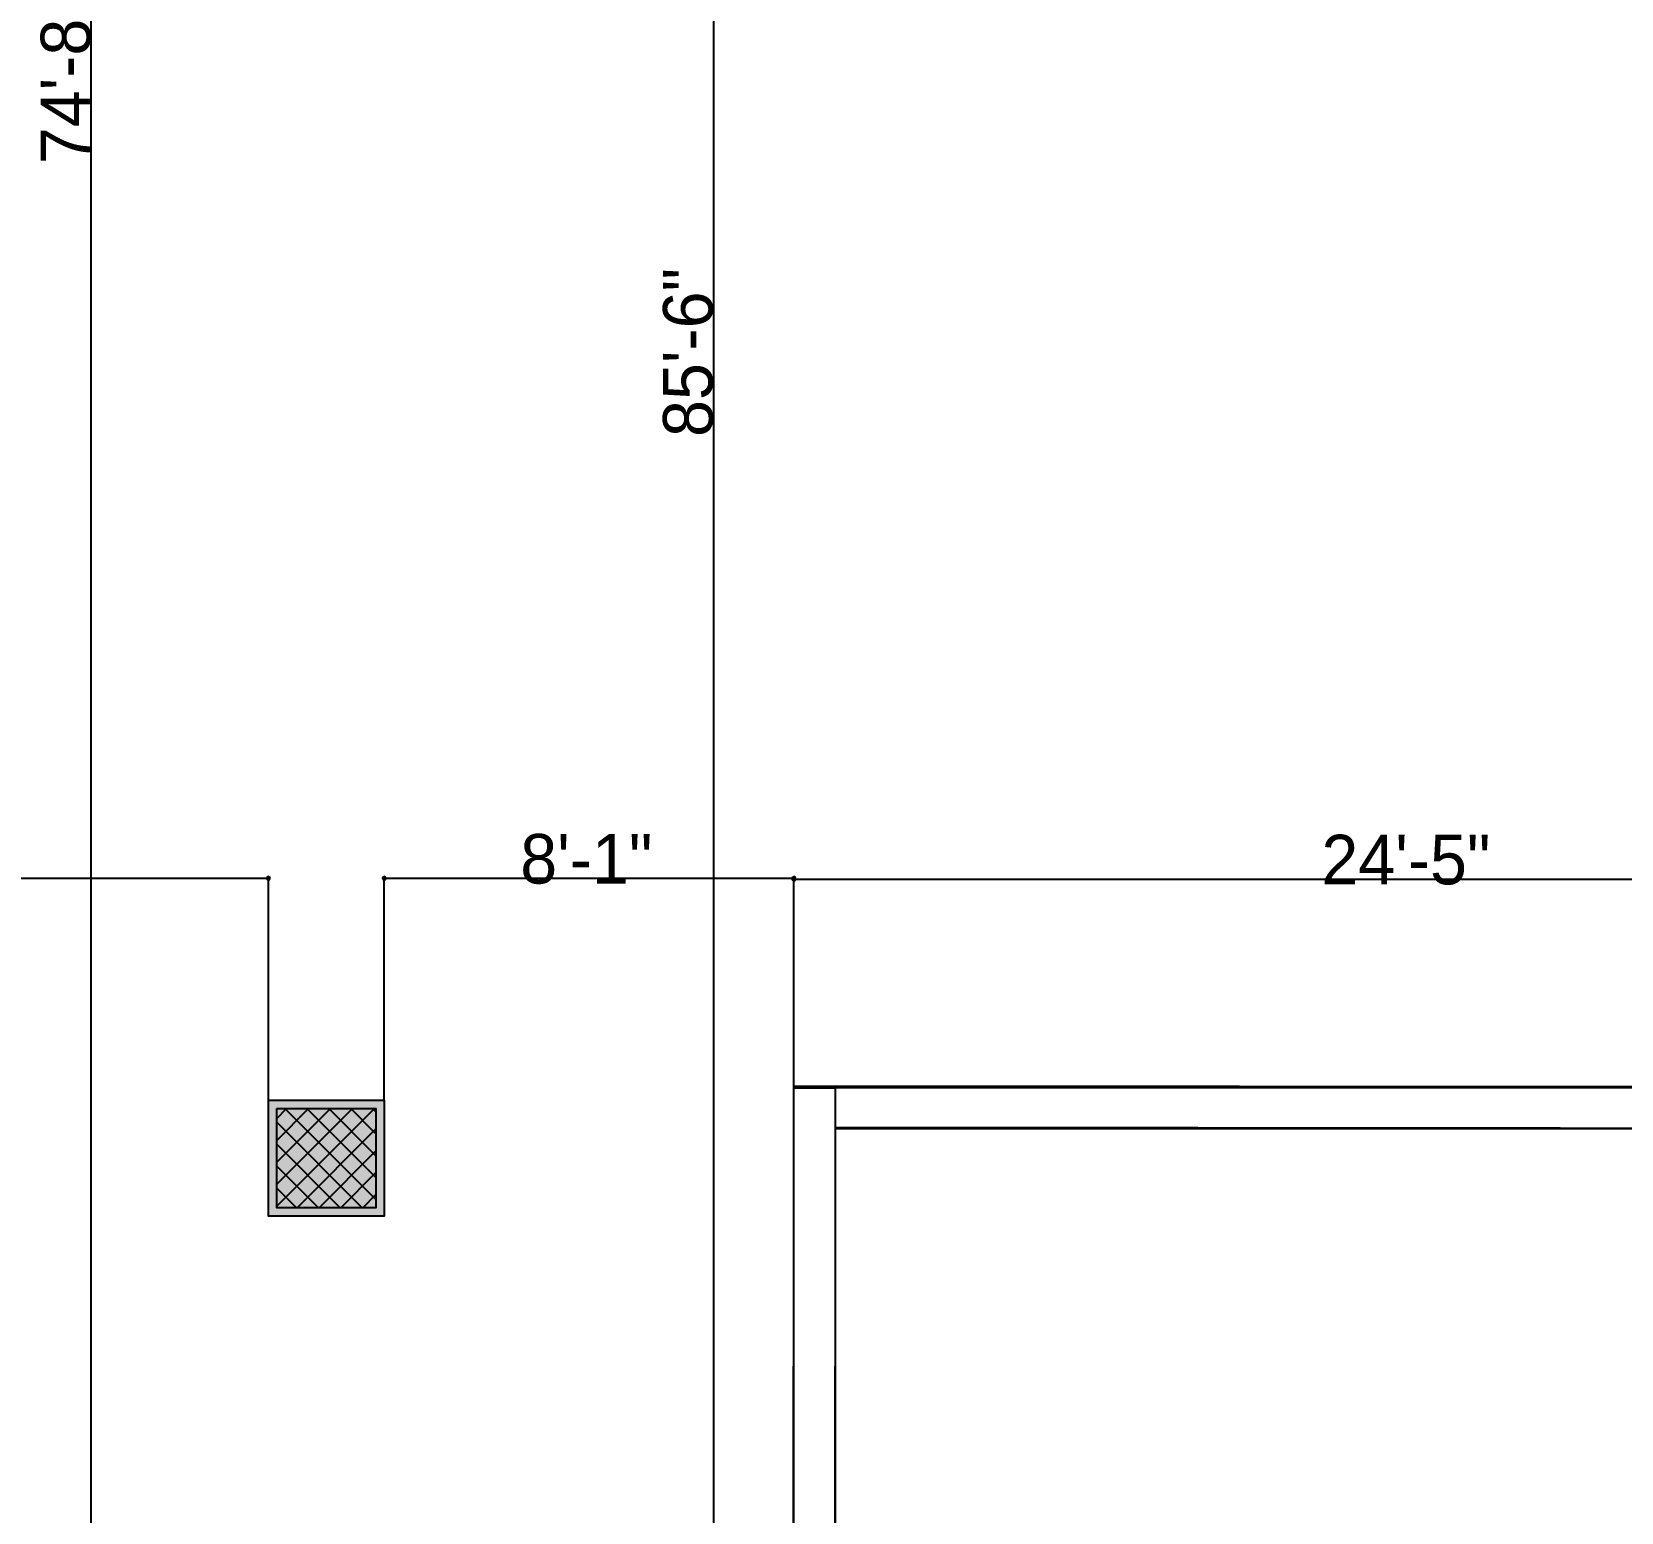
# Model space of a CAD drawing. Header units: millimetres. Extents: x -957 to 3394, y -3 to 3008.
# Drawn here: x -79.9 to 298.1, y 1852.5 to 2204.6 of the extents above; entities that cross this region are included whole.
import ezdxf

# ---------------------------------------------------------------- set-up
doc = ezdxf.new("R2010")
doc.units = ezdxf.units.MM
for name, color, linetype in [('PDF_0', 7, 'CONTINUOUS'), ('PDF_FRAMING-COLUMN', 7, 'CONTINUOUS'), ('PDF_FRAMING-COLUMN_HATCH', 7, 'CONTINUOUS'), ('PDF_I-WALL', 7, 'CONTINUOUS'), ('PDF_TEXT', 7, 'CONTINUOUS')]:
    doc.layers.add(name, color=color, linetype=linetype)
doc.styles.add('PDF_ARIAL', font='PDF_ARIAL')

msp = doc.modelspace()

# ---------------------------------------------------------------- linework, layer by layer
at = {"layer": 'PDF_0'}
for points in [[(-65.77, 1746.21), (-65.77, 1746.61), (-65.77, 2641.66), (-65.77, 2642.05)], [(82.22, 2642.05), (82.22, 2641.66), (82.22, 1616.74), (82.22, 1616.34)], [(-389.24, 2003.26), (-388.85, 2003.26), (-24.42, 2003.26), (-24.03, 2003.26)], [(-23.64, 1950.47), (-23.64, 2003.27)], [(3.91, 1950.47), (3.91, 2003.27)], [(4.31, 2003.26), (4.7, 2003.26), (100.53, 2003.26), (100.92, 2003.26)], [(101.32, 1950.47), (101.32, 2003.27)], [(101.32, 1953.42), (101.32, 2003.07)], [(101.71, 2003.07), (102.1, 2003.07), (393.17, 2003.07), (393.56, 2003.07)]]:
    msp.add_lwpolyline(points, dxfattribs=at)
for points in [[(-23.64, 2003.26), (-23.91, 2003.54), (-24.03, 2003.26)], [(-23.64, 2003.65), (-23.91, 2003.54), (-23.64, 2003.26)], [(-23.36, 2003.54), (-23.64, 2003.65), (-23.64, 2003.26)], [(-23.24, 2003.26), (-23.36, 2003.54), (-23.64, 2003.26)], [(3.91, 2003.26), (3.63, 2003.54), (3.52, 2003.26)], [(3.91, 2003.65), (3.63, 2003.54), (3.91, 2003.26)], [(4.19, 2003.54), (3.91, 2003.65), (3.91, 2003.26)], [(4.31, 2003.26), (4.19, 2003.54), (3.91, 2003.26)], [(101.32, 2003.26), (101.04, 2003.54), (100.92, 2003.26)], [(101.32, 2003.07), (101.04, 2003.34), (100.92, 2003.07)], [(101.32, 2003.65), (101.04, 2003.54), (101.32, 2003.26)], [(101.32, 2003.46), (101.04, 2003.34), (101.32, 2003.07)], [(101.59, 2003.54), (101.32, 2003.65), (101.32, 2003.26)], [(101.71, 2003.26), (101.59, 2003.54), (101.32, 2003.26)], [(101.59, 2003.34), (101.32, 2003.46), (101.32, 2003.07)], [(101.71, 2003.07), (101.59, 2003.34), (101.32, 2003.07)], [(-23.64, 2003.26), (-24.03, 2003.26), (-23.91, 2002.98)], [(-23.64, 2003.26), (-23.91, 2002.98), (-23.64, 2002.87)], [(-23.36, 2002.98), (-23.64, 2003.26), (-23.64, 2002.87)], [(-23.24, 2003.26), (-23.64, 2003.26), (-23.36, 2002.98)], [(3.91, 2003.26), (3.52, 2003.26), (3.63, 2002.98)], [(3.91, 2003.26), (3.63, 2002.98), (3.91, 2002.87)], [(4.19, 2002.98), (3.91, 2003.26), (3.91, 2002.87)], [(4.31, 2003.26), (3.91, 2003.26), (4.19, 2002.98)], [(101.32, 2003.26), (100.92, 2003.26), (101.04, 2002.98)], [(101.32, 2003.07), (100.92, 2003.07), (101.04, 2002.79)], [(101.32, 2003.26), (101.04, 2002.98), (101.32, 2002.87)], [(101.32, 2003.07), (101.04, 2002.79), (101.32, 2002.67)], [(101.59, 2002.98), (101.32, 2003.26), (101.32, 2002.87)], [(101.71, 2003.26), (101.32, 2003.26), (101.59, 2002.98)], [(101.59, 2002.79), (101.32, 2003.07), (101.32, 2002.67)], [(101.71, 2003.07), (101.32, 2003.07), (101.59, 2002.79)]]:
    msp.add_lwpolyline(points, close=True, dxfattribs=at)
for points in [[(-23.64, 2003.26), (-23.91, 2003.54), (-24.03, 2003.26)], [(-23.64, 2003.65), (-23.91, 2003.54), (-23.64, 2003.26)], [(-23.36, 2003.54), (-23.64, 2003.65), (-23.64, 2003.26)], [(-23.24, 2003.26), (-23.36, 2003.54), (-23.64, 2003.26)], [(3.91, 2003.26), (3.63, 2003.54), (3.52, 2003.26)], [(3.91, 2003.65), (3.63, 2003.54), (3.91, 2003.26)], [(4.19, 2003.54), (3.91, 2003.65), (3.91, 2003.26)], [(4.31, 2003.26), (4.19, 2003.54), (3.91, 2003.26)], [(101.32, 2003.26), (101.04, 2003.54), (100.92, 2003.26)], [(101.32, 2003.07), (101.04, 2003.34), (100.92, 2003.07)], [(101.32, 2003.65), (101.04, 2003.54), (101.32, 2003.26)], [(101.32, 2003.46), (101.04, 2003.34), (101.32, 2003.07)], [(101.59, 2003.54), (101.32, 2003.65), (101.32, 2003.26)], [(101.71, 2003.26), (101.59, 2003.54), (101.32, 2003.26)], [(101.59, 2003.34), (101.32, 2003.46), (101.32, 2003.07)], [(101.71, 2003.07), (101.59, 2003.34), (101.32, 2003.07)], [(-23.64, 2003.26), (-24.03, 2003.26), (-23.91, 2002.98)], [(-23.64, 2003.26), (-23.91, 2002.98), (-23.64, 2002.87)], [(-23.36, 2002.98), (-23.64, 2003.26), (-23.64, 2002.87)], [(-23.24, 2003.26), (-23.64, 2003.26), (-23.36, 2002.98)], [(3.91, 2003.26), (3.52, 2003.26), (3.63, 2002.98)], [(3.91, 2003.26), (3.63, 2002.98), (3.91, 2002.87)], [(4.19, 2002.98), (3.91, 2003.26), (3.91, 2002.87)], [(4.31, 2003.26), (3.91, 2003.26), (4.19, 2002.98)], [(101.32, 2003.26), (100.92, 2003.26), (101.04, 2002.98)], [(101.32, 2003.07), (100.92, 2003.07), (101.04, 2002.79)], [(101.32, 2003.26), (101.04, 2002.98), (101.32, 2002.87)], [(101.32, 2003.07), (101.04, 2002.79), (101.32, 2002.67)], [(101.59, 2002.98), (101.32, 2003.26), (101.32, 2002.87)], [(101.71, 2003.26), (101.32, 2003.26), (101.59, 2002.98)], [(101.59, 2002.79), (101.32, 2003.07), (101.32, 2002.67)], [(101.71, 2003.07), (101.32, 2003.07), (101.59, 2002.79)]]:
    msp.add_solid(points, dxfattribs=at)
at = {"layer": 'PDF_FRAMING-COLUMN'}
for points in [[(-23.64, 1950.47), (3.91, 1950.47), (3.91, 1922.92), (-23.64, 1922.92)], [(-21.67, 1948.5), (1.94, 1948.5), (1.94, 1924.89), (-21.67, 1924.89)]]:
    msp.add_lwpolyline(points, close=True, dxfattribs=at)
at = {"layer": 'PDF_FRAMING-COLUMN_HATCH'}
for points in [[(-21.67, 1946.14), (-19.31, 1948.5)], [(-21.67, 1940.92), (-14.09, 1948.5)], [(-21.67, 1935.7), (-8.87, 1948.5)], [(-21.67, 1930.48), (-3.65, 1948.5)], [(-21.67, 1925.27), (1.56, 1948.5)], [(1.94, 1926.83), (-19.72, 1948.5)], [(1.94, 1932.05), (-14.5, 1948.5)], [(1.94, 1937.27), (-9.29, 1948.5)], [(1.94, 1942.49), (-4.07, 1948.5)], [(1.94, 1947.7), (1.15, 1948.5)], [(-1.33, 1924.89), (-21.67, 1945.23)], [(-16.83, 1924.89), (1.94, 1943.66)], [(-6.55, 1924.89), (-21.67, 1940.01)], [(-11.61, 1924.89), (1.94, 1938.44)], [(-11.76, 1924.89), (-21.67, 1934.79)], [(-6.4, 1924.89), (1.94, 1933.23)], [(-16.98, 1924.89), (-21.67, 1929.57)], [(-1.18, 1924.89), (1.94, 1928.01)]]:
    msp.add_lwpolyline(points, dxfattribs=at)
for points in [[(3.91, 1950.47), (-23.64, 1950.47), (3.91, 1922.92), (-23.64, 1922.92)], [(1.94, 1948.5), (-21.67, 1948.5), (1.94, 1924.89), (-21.67, 1924.89)]]:
    msp.add_solid(points, dxfattribs=at)
at = {"layer": 'PDF_I-WALL'}
for points in [[(110.95, 1687.43), (101.12, 1687.44), (101.35, 1953.79), (111.18, 1953.78)], [(111.15, 1686.91), (101.32, 1686.91), (101.32, 1953.42), (111.15, 1953.42)], [(399.67, 1950.58), (399.67, 1953.53), (111.18, 1953.78), (111.17, 1944.06), (369.77, 1943.84), (369.77, 1950.61)]]:
    msp.add_lwpolyline(points, close=True, dxfattribs=at)
msp.add_lwpolyline([(402.77, 1953.42), (111.15, 1953.42), (111.15, 1943.7), (369.91, 1943.7), (369.91, 1950.47), (399.82, 1950.47), (399.82, 1953.42)], dxfattribs=at)

# ---------------------------------------------------------------- texts
at = {"layer": 'PDF_TEXT', "char_height": 11.806, "attachment_point": 7, "rotation": 90, "style": 'PDF_ARIAL'}
for s, insert, width in [('74\'-8"', (-65.82, 2173.12), 47.2258), ('85\'-6"', (82.17, 2108.24), 45.914)]:
    msp.add_mtext(s, dxfattribs=dict(at, insert=insert, width=width))
at = {"layer": 'PDF_TEXT', "char_height": 11.806, "attachment_point": 7, "style": 'PDF_ARIAL'}
for s, insert, width in [('8\'-1"', (36.25, 2001.83), 34.1075), ('24\'-5"', (226.77, 2001.64), 47.2258)]:
    msp.add_mtext(s, dxfattribs=dict(at, insert=insert, width=width))

doc.saveas('drawing.dxf')
